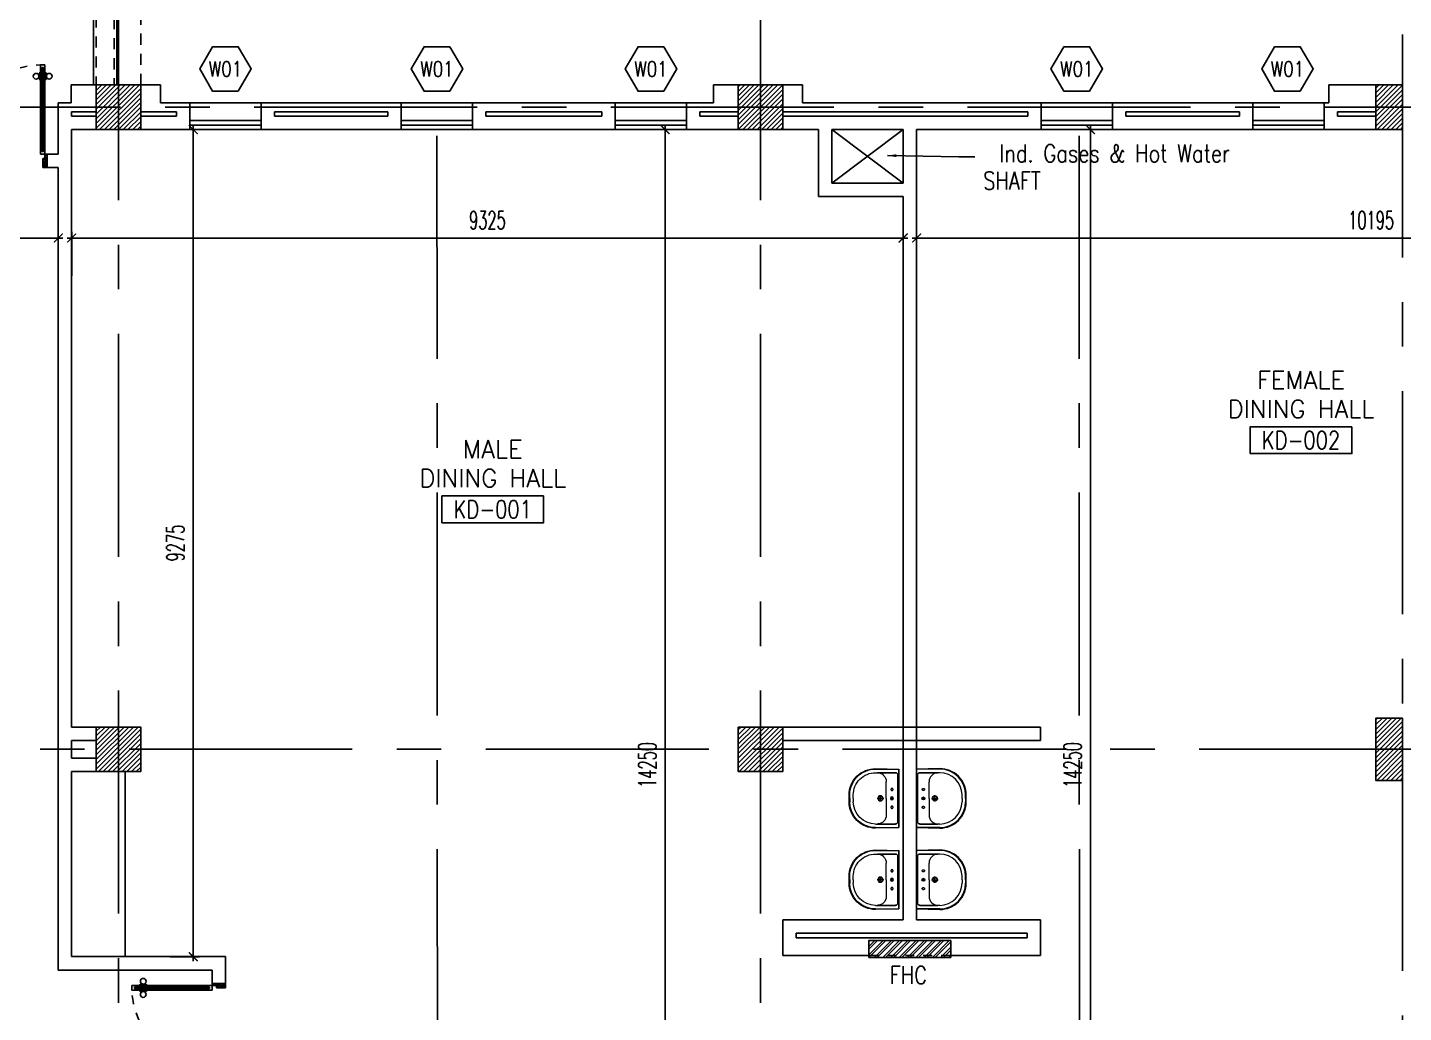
# Model space of a CAD drawing. Extents: x 417866.9 to 417960.2, y 43448 to 43538.2.
# Drawn here: x 417890.48 to 417905.91, y 43515.54 to 43526.59 of the extents above; entities that cross this region are included whole.
import ezdxf
from ezdxf.enums import TextEntityAlignment as Align

# ---------------------------------------------------------------- set-up
doc = ezdxf.new("R2010")
doc.units = 0
doc.header["$MEASUREMENT"] = 0
doc.header["$PDMODE"] = 3
doc.header["$PDSIZE"] = 0.1
for name, pattern in [('CENTERX2', [4, 2.5, -0.5, 0.5, -0.5]), ('DASHED', [0.75, 0.5, -0.25]), ('HIDDEN', [0.375, 0.25, -0.125]), ('HIDDEN2', [0.1875, 0.125, -0.0625])]:
    doc.linetypes.add(name, pattern=pattern)
doc.layers.get('0').update_dxf_attribs({"linetype": 'CONTINUOUS'})
doc.layers.get('DEFPOINTS').update_dxf_attribs({"linetype": 'CONTINUOUS'})
for name, color, linetype in [('A-JEERI', 3, 'CONTINUOUS'), ('AXES', 11, 'CENTERX2'), ('CANOPY-LN', 3, 'CONTINUOUS'), ('COL', 2, 'CONTINUOUS'), ('DIM', 4, 'CONTINUOUS'), ('DOOR', 4, 'CONTINUOUS'), ('FHC', 2, 'CONTINUOUS'), ('FIX', 3, 'CONTINUOUS'), ('HAT', 8, 'CONTINUOUS'), ('INSUL', 7, 'CONTINUOUS'), ('RM-BOX', 2, 'CONTINUOUS'), ('RM-NAME', 2, 'CONTINUOUS'), ('RM-NO', 2, 'CONTINUOUS'), ('SHAFT', 7, 'CONTINUOUS'), ('STR', 5, 'CONTINUOUS'), ('WALL', 2, 'CONTINUOUS'), ('WIN', 5, 'CONTINUOUS'), ('WIN-BOX', 3, 'CONTINUOUS'), ('WIN-NO', 5, 'CONTINUOUS')]:
    doc.layers.add(name, color=color, linetype=linetype)
doc.styles.add('ROMANS', font='ROMANS.shx', dxfattribs={"width": 0.6})
doc.dimstyles.new('STANDARD in', dxfattribs={"dimtxt": 0.2, "dimasz": 0.1, "dimexe": 0.07, "dimexo": 0.05, "dimgap": 0.1, "dimtad": 1, "dimdec": 0, "dimlfac": 1000, "dimzin": 0, "dimdsep": 46, "dimtxsty": 'ROMANS', "dimblk": 'ARCHTICK', "dimcen": 0.05, "dimdle": 0.05, "dimclrd": 4, "dimclre": 4, "dimclrt": 2, "dimadec": 0, "dimazin": 0, "dimtfac": 1, "dimtdec": 0, "dimtmove": 2, "dimatfit": 3, "dimfxl": 0, "dimtolj": 1, "dimtzin": 0, "dimarcsym": 0})

# ---------------------------------------------------------------- blocks, each defined once
blk = doc.blocks.new('A$C272A55A0')
at = {"layer": 'DOOR', "color": 0, "linetype": 'ByBlock'}
for p, q in [((0, 900), (0, 1050)), ((50, 1050), (0, 1050)), ((25, 950), (50, 950)), ((25, 900), (25, 950)), ((50, 950), (50, 1050)), ((1750, 950), (1750, 1050)), ((1750, 1050), (1800, 1050)), ((1775, 950), (1750, 950)), ((1775, 900), (1775, 950)), ((1800, 1050), (1800, 900)), ((0, 900), (25, 900)), ((75, 900), (25, 900)), ((25, 850), (25, 900)), ((42, 850), (25, 850)), ((58, 870), (42, 870)), ((42, 870), (42, 850)), ((58, 850), (58, 870)), ((75, 850), (58, 850)), ((75, 900), (75, 850)), ((1725, 900), (1775, 900)), ((1725, 900), (1725, 850)), ((1725, 850), (1742, 850)), ((1742, 870), (1758, 870)), ((1742, 850), (1742, 870)), ((1758, 870), (1758, 850)), ((1758, 850), (1775, 850)), ((1800, 900), (1775, 900)), ((1775, 850), (1775, 900)), ((1718, 160), (1709, 160)), ((1709, 95), (1709, 160)), ((1725, 173), (1718, 173)), ((1718, 173), (1718, 83)), ((1718, 95), (1718, 160)), ((1775, 173), (1782, 173)), ((1782, 173), (1782, 83)), ((1782, 160), (1791, 160)), ((1782, 95), (1782, 160)), ((1791, 95), (1791, 160)), ((25, 50), (42, 50)), ((25, 50), (25, 0)), ((25, 0), (75, 0)), ((75, 0), (25, 0)), ((42, 50), (42, 30)), ((42, 30), (58, 30)), ((58, 50), (75, 50)), ((58, 50), (58, 30)), ((75, 50), (75, 0)), ((1718, 95), (1709, 95)), ((1725, 83), (1718, 83)), ((1742, 50), (1725, 50)), ((1725, 50), (1725, 0)), ((1775, 0), (1725, 0)), ((1725, 0), (1775, 0)), ((1742, 50), (1742, 30)), ((1758, 30), (1742, 30)), ((1775, 50), (1758, 50)), ((1758, 50), (1758, 30)), ((1775, 83), (1782, 83)), ((1775, 50), (1775, 0)), ((1782, 95), (1791, 95))]:
    blk.add_line(p, q, dxfattribs=at)
at = {"layer": 'DOOR', "color": 9, "linetype": 'ByBlock'}
for p, q in [((50, 1050), (0, 1010)), ((50, 1050), (0, 937)), ((50, 1050), (37, 950)), ((1750, 1050), (1800, 1010)), ((1750, 1050), (1800, 937)), ((1750, 1050), (1763, 950))]:
    blk.add_line(p, q, dxfattribs=at)
at = {"layer": 'DOOR', "linetype": 'ByBlock'}
for p, q in [((25, 850), (25, 50)), ((42, 850), (42, 50)), ((58, 850), (58, 50)), ((75, 50), (75, 850)), ((1725, 50), (1725, 850)), ((1742, 850), (1742, 50)), ((1758, 850), (1758, 50)), ((1775, 850), (1775, 50))]:
    blk.add_line(p, q, dxfattribs=at)
at = {"layer": 'DOOR', "color": 0, "linetype": 'ByBlock'}
for centre in [(1676, 128), (1824, 128)]:
    blk.add_circle(centre, 32.4, dxfattribs=at)
at = {"layer": 'DOOR', "color": 9, "linetype": 'ByBlock'}
for centre, radius, start, end in [((50, 1050), 54.4, 203.2074, 270), ((50, 1050), 74.4, 227.7764, 270), ((50, 1050), 94.4, 238.0182, 270), ((50, 1050), 114, 244.0838, 257.3774), ((50, 1050), 34.4, 180, 270), ((50, 1050), 14.4, 180, 270), ((1750, 1050), 14.4, 270, 0), ((1750, 1050), 34.4, 270, 0), ((1750, 1050), 54.4, 270, 336.7926), ((1750, 1050), 74.4, 270, 312.2236), ((1750, 1050), 94.4, 270, 301.9818), ((1750, 1050), 114, 282.6226, 295.9162), ((50, 1050), 134, 248.1598, 259.28), ((50, 1050), 154, 251.1053, 256.2858), ((1750, 1050), 134, 280.72, 291.8402), ((1750, 1050), 154, 283.7142, 288.8947)]:
    blk.add_arc(centre, radius, start, end, dxfattribs=at)
at = {"layer": 'DOOR', "linetype": 'HIDDEN', "ltscale": 0.5}
for centre, start, end in [((50, 851), 268.3174, 3.2965), ((1750, 851), 176.7035, 271.6826)]:
    blk.add_arc(centre, 851, start, end, dxfattribs=at)
at = {"layer": 'WALL', "linetype": 'ByBlock'}
blk.add_line((1800, 900), (1800, 1050), dxfattribs=at)
blk = doc.blocks.new('*X57')
at = {"color": 0}
for p, q in [((84179, 62330), (84651, 62801)), ((84179, 62383), (84598, 62801)), ((84179, 62436), (84545, 62801)), ((84179, 62489), (84492, 62801)), ((84179, 62542), (84438, 62801)), ((84179, 62595), (84385, 62801)), ((84179, 62648), (84332, 62801)), ((84179, 62701), (84279, 62801)), ((84179, 62754), (84226, 62801)), ((84204, 62301), (84679, 62777)), ((84257, 62301), (84679, 62724)), ((84310, 62301), (84679, 62671)), ((84363, 62301), (84679, 62617)), ((84416, 62301), (84679, 62564)), ((84469, 62301), (84679, 62511)), ((84522, 62301), (84679, 62458)), ((84575, 62301), (84679, 62405)), ((84628, 62301), (84679, 62352))]:
    blk.add_line(p, q, dxfattribs=at)
blk = doc.blocks.new('RM1')
at = {"layer": 'RM-BOX'}
blk.add_lwpolyline([(570, -200), (-570, -200), (-570, -500), (570, -500)], close=True, dxfattribs=at)
at = {"layer": 'RM-NAME', "style": 'ROMANS'}
for tag, p in [('ROOMNAME1', (0, 324)), ('ROOMNAME2', (0, 0))]:
    blk.add_attdef(tag, text='', height=200, dxfattribs=at).set_placement(p, align=Align.MIDDLE)
at = {"layer": 'RM-NO', "style": 'ROMANS', "width": 0.8}
blk.add_attdef('ROOMNO', text='', height=200, dxfattribs=at).set_placement((0, -350), align=Align.MIDDLE)
blk = doc.blocks.new('*X106')
at = {"color": 0}
for p, q in [((203889, 62343), (204346, 62801)), ((203889, 62396), (204293, 62801)), ((203889, 62450), (204240, 62801)), ((203889, 62503), (204187, 62801)), ((203889, 62556), (204134, 62801)), ((203889, 62609), (204081, 62801)), ((203889, 62662), (204028, 62801)), ((203889, 62715), (203975, 62801)), ((203889, 62768), (203922, 62801)), ((203899, 62301), (204389, 62790)), ((203952, 62301), (204389, 62737)), ((204005, 62301), (204389, 62684)), ((204058, 62301), (204389, 62631)), ((204111, 62301), (204389, 62578)), ((204164, 62301), (204389, 62525)), ((204217, 62301), (204389, 62472)), ((204270, 62301), (204389, 62419)), ((204323, 62301), (204389, 62366)), ((204376, 62301), (204389, 62313))]:
    blk.add_line(p, q, dxfattribs=at)
blk = doc.blocks.new('A$C010A25D0')
at = {"layer": 'DOOR', "color": 0, "linetype": 'ByBlock'}
for p, q in [((0, 2031), (0, 1981)), ((0, 1981), (0, 2031)), ((50, 2031), (0, 2031)), ((30, 2014), (30, 1998)), ((50, 2014), (30, 2014)), ((50, 2031), (50, 2014)), ((83, 2031), (83, 2038)), ((173, 2038), (83, 2038)), ((95, 2038), (95, 2047)), ((95, 2047), (160, 2047)), ((95, 2038), (160, 2038)), ((160, 2038), (160, 2047)), ((173, 2031), (173, 2038)), ((950, 2014), (950, 2031)), ((950, 2031), (1000, 2031)), ((970, 2014), (950, 2014)), ((970, 1998), (970, 2014)), ((1000, 2056), (1000, 2031)), ((1000, 2056), (1150, 2056)), ((1000, 1981), (1000, 2031)), ((1000, 2031), (1050, 2031)), ((1050, 2031), (1050, 2006)), ((1050, 2006), (1150, 2006)), ((1150, 2006), (1150, 2056)), ((50, 1981), (0, 1981)), ((50, 1998), (30, 1998)), ((50, 1998), (50, 1981)), ((83, 1981), (83, 1974)), ((173, 1974), (83, 1974)), ((95, 1974), (95, 1965)), ((95, 1974), (160, 1974)), ((95, 1965), (160, 1965)), ((160, 1974), (160, 1965)), ((173, 1981), (173, 1974)), ((950, 1981), (950, 1998)), ((950, 1998), (970, 1998)), ((1000, 1981), (950, 1981)), ((50, 131), (0, 131)), ((0, 131), (0, 81)), ((0, 81), (0, 131)), ((50, 81), (0, 81)), ((50, 114), (30, 114)), ((30, 98), (30, 114)), ((50, 98), (30, 98)), ((50, 114), (50, 131)), ((50, 81), (50, 98)), ((173, 138), (83, 138)), ((83, 131), (83, 138)), ((83, 81), (83, 74)), ((173, 74), (83, 74)), ((95, 147), (160, 147)), ((95, 138), (95, 147)), ((95, 138), (160, 138)), ((95, 74), (160, 74)), ((95, 74), (95, 65)), ((95, 65), (160, 65)), ((160, 138), (160, 147)), ((160, 74), (160, 65)), ((173, 131), (173, 138)), ((173, 81), (173, 74)), ((1000, 131), (950, 131)), ((950, 131), (950, 114)), ((950, 114), (970, 114)), ((970, 98), (950, 98)), ((950, 98), (950, 81)), ((950, 81), (1000, 81)), ((970, 114), (970, 98)), ((1000, 131), (1000, 81)), ((1000, 56), (1000, 81)), ((1000, 81), (1050, 81)), ((1000, 56), (1150, 56)), ((1050, 81), (1050, 106)), ((1050, 106), (1150, 106)), ((1150, 106), (1150, 56))]:
    blk.add_line(p, q, dxfattribs=at)
at = {"layer": 'DOOR', "linetype": 'ByBlock'}
for p, q in [((950, 2031), (50, 2031)), ((950, 2014), (50, 2014)), ((950, 1998), (50, 1998)), ((50, 1981), (950, 1981)), ((50, 131), (950, 131)), ((950, 114), (50, 114)), ((950, 98), (50, 98)), ((950, 81), (50, 81)), ((1150, 56), (1000, 56))]:
    blk.add_line(p, q, dxfattribs=at)
at = {"layer": 'DOOR', "color": 9, "linetype": 'ByBlock'}
for p, q in [((1150, 2006), (1037, 2056)), ((1150, 2006), (1050, 2019)), ((1150, 2006), (1110, 2056)), ((1150, 106), (1037, 56)), ((1150, 106), (1050, 93)), ((1150, 106), (1110, 56))]:
    blk.add_line(p, q, dxfattribs=at)
at = {"layer": 'DOOR', "color": 0, "linetype": 'ByBlock'}
for centre in [(128, 2079), (128, 1932), (128, 179), (128, 32)]:
    blk.add_circle(centre, 32.4, dxfattribs=at)
at = {"layer": 'DOOR', "linetype": 'HIDDEN', "ltscale": 0.5}
for centre, start, end in [((951, 2006), 178.494, 272.9568), ((951, 106), 87.0432, 181.506)]:
    blk.add_arc(centre, 951, start, end, dxfattribs=at)
at = {"layer": 'DOOR', "color": 9, "linetype": 'ByBlock'}
for centre, radius, start, end in [((1150, 2006), 154, 161.1053, 166.2858), ((1150, 2006), 134, 158.1598, 169.28), ((1150, 2006), 114, 154.0838, 167.3774), ((1150, 2006), 94.4, 148.0182, 180), ((1150, 2006), 74.4, 137.7764, 180), ((1150, 2006), 54.4, 113.2074, 180), ((1150, 2006), 34.4, 90, 180), ((1150, 2006), 14.4, 90, 180), ((1150, 106), 154, 193.7142, 198.8947), ((1150, 106), 134, 190.72, 201.8402), ((1150, 106), 114, 192.6226, 205.9162), ((1150, 106), 94.4, 180, 211.9818), ((1150, 106), 74.4, 180, 222.2236), ((1150, 106), 54.4, 180, 246.7926), ((1150, 106), 34.4, 180, 270), ((1150, 106), 14.4, 180, 270)]:
    blk.add_arc(centre, radius, start, end, dxfattribs=at)
at = {"layer": 'WALL'}
blk.add_line((1000, 56), (1150, 56), dxfattribs=at)
blk = doc.blocks.new('WW1')
at = {"layer": 'WIN-BOX'}
blk.add_lwpolyline([(144, -250), (289, 0), (144, 250), (-144, 250), (-289, 0), (-144, -250)], close=True, dxfattribs=at)
at = {"layer": 'WIN-NO', "style": 'ROMANS', "width": 0.8}
blk.add_attdef('W00', text='', height=170, dxfattribs=at).set_placement((0, 0), align=Align.MIDDLE)
blk = doc.blocks.new('*X125')
at = {"color": 0}
for p, q in [((196689, 69515), (197174, 70001)), ((196689, 69568), (197121, 70001)), ((196689, 69621), (197068, 70001)), ((196689, 69675), (197015, 70001)), ((196689, 69728), (196962, 70001)), ((196689, 69781), (196909, 70001)), ((196689, 69834), (196856, 70001)), ((196689, 69887), (196803, 70001)), ((196689, 69940), (196750, 70001)), ((196689, 69993), (196697, 70001)), ((196727, 69501), (197189, 69962)), ((196780, 69501), (197189, 69909)), ((196833, 69501), (197189, 69856)), ((196886, 69501), (197189, 69803)), ((196939, 69501), (197189, 69750)), ((196992, 69501), (197189, 69697)), ((197045, 69501), (197189, 69644)), ((197098, 69501), (197189, 69591)), ((197151, 69501), (197189, 69538))]:
    blk.add_line(p, q, dxfattribs=at)
blk = doc.blocks.new('*X123')
at = {"color": 0}
for p, q in [((203887, 69501), (204387, 70001)), ((203889, 69556), (204334, 70001)), ((203889, 69609), (204281, 70001)), ((203889, 69662), (204228, 70001)), ((203889, 69715), (204175, 70001)), ((203889, 69768), (204121, 70001)), ((203889, 69821), (204068, 70001)), ((203889, 69874), (204015, 70001)), ((203889, 69927), (203962, 70001)), ((203889, 69980), (203909, 70001)), ((203940, 69501), (204389, 69950)), ((203993, 69501), (204389, 69897)), ((204046, 69501), (204389, 69844)), ((204099, 69501), (204389, 69791)), ((204152, 69501), (204389, 69738)), ((204205, 69501), (204389, 69685)), ((204258, 69501), (204389, 69632)), ((204311, 69501), (204389, 69579)), ((204364, 69501), (204389, 69526))]:
    blk.add_line(p, q, dxfattribs=at)
blk = doc.blocks.new('C-300')
at = {"layer": 'HAT', "linetype": 'ByBlock', "ltscale": 0.3}
h = blk.add_hatch(dxfattribs=at)
h.set_pattern_fill('ANSI31', color=8, scale=300, style=0)
h.set_pattern_definition([(45, (-258496.182, -82361.005), (-26.5165043, 26.5165043), [])])
h.paths.add_polyline_path([(300, 500), (0, 500), (0, 250), (300, 250)])
h.paths.add_polyline_path([(300, 250), (0, 250), (0, 0), (300, 0)])
at = {"layer": 'COL'}
blk.add_lwpolyline([(0, 500), (300, 500), (300, 0), (0, 0)], close=True, dxfattribs=at)
blk = doc.blocks.new('_ARCHTICK')
at = {"color": 0, "linetype": 'ByBlock', "const_width": 0.15}
blk.add_lwpolyline([(-0.5, -0.5), (0.5, 0.5)], dxfattribs=at)
blk = doc.blocks.new('LAV-003')
at = {"layer": 'FIX', "linetype": 'ByBlock'}
blk.add_line((-328, -25), (328, -25), dxfattribs=at)
at = {"layer": 'FIX', "linetype": 'Continuous', "lineweight": 20}
for p, q in [((-328, -285), (-328, -25)), ((328, -285), (328, -25)), ((-288, -285), (-288, -265)), ((0, -165), (-187, -165)), ((0, -165), (187, -165)), ((287, -285), (287, -265)), ((0, -535), (-38, -535)), ((0, -575), (-38, -575)), ((0, -535), (38, -535)), ((0, -575), (38, -575))]:
    blk.add_line(p, q, dxfattribs=at)
at = {"layer": 'FIX', "linetype": 'ByBlock', "ltscale": 0.3}
for p, q in [((-288, -265), (-288, -60)), ((0, -35), (-262, -35)), ((0, -35), (262, -35)), ((287, -265), (287, -60))]:
    blk.add_line(p, q, dxfattribs=at)
at = {"layer": 'FIX', "lineweight": 20}
for p, q in [((-16, -101), (15, -101)), ((0, -85), (0, -116))]:
    blk.add_line(p, q, dxfattribs=at)
at = {"layer": 'FIX', "linetype": 'DASHED', "lineweight": 20, "ltscale": 0.04}
for p, q in [((-36, -230), (37, -230)), ((0, -194), (0, -266))]:
    blk.add_line(p, q, dxfattribs=at)
at = {"layer": 'FIX', "linetype": 'Continuous', "lineweight": 20}
blk.add_lwpolyline([(295, -25), (0, -25), (-328, -25), (-334, -285, 0.414214), (-38, -582), (0, -582), (38, -582, 0.414214), (334, -285), (328, -25), (0, -25)], format="xyb", dxfattribs=at)
at = {"layer": 'FIX', "linetype": 'HIDDEN', "lineweight": 20, "ltscale": 0.05}
for centre in [(-100, -101), (100, -101)]:
    blk.add_circle(centre, 12.4, dxfattribs=at)
at = {"layer": 'FIX', "lineweight": 20}
for centre, radius in [((0, -101), 15.5), ((0, -230), 29.5), ((0, -230), 22.5)]:
    blk.add_circle(centre, radius, dxfattribs=at)
at = {"layer": 'FIX', "linetype": 'ByBlock', "ltscale": 0.3}
for centre, start, end in [((-262, -60), 90, 180), ((262, -60), 0, 90)]:
    blk.add_arc(centre, 25, start, end, dxfattribs=at)
at = {"layer": 'FIX', "linetype": 'Continuous', "lineweight": 20}
for centre, radius, start, end in [((-38, -285), 290, 180, 270), ((-38, -285), 250, 180, 270), ((-187, -265), 100, 90, 180), ((38, -285), 290, 270, 0), ((38, -285), 250, 270, 0), ((187, -265), 100, 0, 90)]:
    blk.add_arc(centre, radius, start, end, dxfattribs=at)
blk = doc.blocks.new('*D178')
at = {"layer": 'DEFPOINTS', "color": 0}
for p in [(417888.572, 43524.663), (417890.822, 43524.663), (417890.822, 43524.228)]:
    blk.add_point(p, dxfattribs=at)
at = {"layer": 'DIM', "color": 4, "lineweight": -2}
for p, q in [((417888.572, 43524.613), (417888.572, 43524.158)), ((417890.822, 43524.613), (417890.822, 43524.158)), ((417888.522, 43524.228), (417890.872, 43524.228))]:
    blk.add_line(p, q, dxfattribs=at)
at = {"layer": 'DIM', "color": 4, "lineweight": -2, "xscale": 0.1, "yscale": 0.1, "zscale": 0.1, "rotation": 180}
blk.add_blockref('_ARCHTICK', (417888.572, 43524.228), dxfattribs=at)
at = {"layer": 'DIM', "color": 4, "lineweight": -2, "xscale": 0.1, "yscale": 0.1, "zscale": 0.1}
blk.add_blockref('_ARCHTICK', (417890.822, 43524.228), dxfattribs=at)
at = {"layer": 'DIM', "color": 2, "insert": (417889.697, 43524.428), "char_height": 0.2, "attachment_point": 5, "style": 'ROMANS'}
blk.add_mtext('\\A1;2250', dxfattribs=at)
blk = doc.blocks.new('*D179')
at = {"layer": 'DEFPOINTS', "color": 0}
for p in [(417900.297, 43524.228), (417890.972, 43523.755), (417900.297, 43523.755)]:
    blk.add_point(p, dxfattribs=at)
at = {"layer": 'DIM', "color": 4, "lineweight": -2}
for p, q in [((417890.922, 43524.228), (417900.347, 43524.228)), ((417890.972, 43523.805), (417890.972, 43524.298)), ((417900.297, 43523.805), (417900.297, 43524.298))]:
    blk.add_line(p, q, dxfattribs=at)
at = {"layer": 'DIM', "color": 4, "lineweight": -2, "xscale": 0.1, "yscale": 0.1, "zscale": 0.1, "rotation": 180}
blk.add_blockref('_ARCHTICK', (417890.972, 43524.228), dxfattribs=at)
at = {"layer": 'DIM', "color": 4, "lineweight": -2, "xscale": 0.1, "yscale": 0.1, "zscale": 0.1}
blk.add_blockref('_ARCHTICK', (417900.297, 43524.228), dxfattribs=at)
at = {"layer": 'DIM', "color": 2, "insert": (417895.634, 43524.428), "char_height": 0.2, "attachment_point": 5, "style": 'ROMANS'}
blk.add_mtext('\\A1;9325', dxfattribs=at)
blk = doc.blocks.new('*D180')
at = {"layer": 'DEFPOINTS', "color": 0}
for p in [(417892.022, 43525.444), (417892.022, 43516.169), (417892.335, 43516.169)]:
    blk.add_point(p, dxfattribs=at)
at = {"layer": 'DIM', "color": 4, "lineweight": -2}
for p, q in [((417892.072, 43525.444), (417892.405, 43525.444)), ((417892.335, 43525.494), (417892.335, 43516.119)), ((417892.072, 43516.169), (417892.405, 43516.169))]:
    blk.add_line(p, q, dxfattribs=at)
at = {"layer": 'DIM', "color": 4, "lineweight": -2, "xscale": 0.1, "yscale": 0.1, "zscale": 0.1}
for p, rotation in [((417892.335, 43525.444), 90), ((417892.335, 43516.169), 270)]:
    blk.add_blockref('_ARCHTICK', p, dxfattribs=dict(at, rotation=rotation))
at = {"layer": 'DIM', "color": 2, "insert": (417892.135, 43520.807), "char_height": 0.2, "attachment_point": 5, "rotation": 90, "style": 'ROMANS'}
blk.add_mtext('\\A1;9275', dxfattribs=at)
blk = doc.blocks.new('*D181')
at = {"layer": 'DEFPOINTS', "color": 0}
for p in [(417900.447, 43524.805), (417910.642, 43524.805), (417910.642, 43524.228)]:
    blk.add_point(p, dxfattribs=at)
at = {"layer": 'DIM', "color": 4, "lineweight": -2}
for p, q in [((417900.447, 43524.755), (417900.447, 43524.158)), ((417910.642, 43524.755), (417910.642, 43524.158)), ((417900.397, 43524.228), (417910.692, 43524.228))]:
    blk.add_line(p, q, dxfattribs=at)
at = {"layer": 'DIM', "color": 4, "lineweight": -2, "xscale": 0.1, "yscale": 0.1, "zscale": 0.1, "rotation": 180}
blk.add_blockref('_ARCHTICK', (417900.447, 43524.228), dxfattribs=at)
at = {"layer": 'DIM', "color": 4, "lineweight": -2, "xscale": 0.1, "yscale": 0.1, "zscale": 0.1}
blk.add_blockref('_ARCHTICK', (417910.642, 43524.228), dxfattribs=at)
at = {"layer": 'DIM', "color": 2, "insert": (417905.544, 43524.428), "char_height": 0.2, "attachment_point": 5, "style": 'ROMANS'}
blk.add_mtext('\\A1;10195', dxfattribs=at)
blk = doc.blocks.new('*D559')
at = {"layer": 'DEFPOINTS', "color": 0}
for p in [(417897.245, 43525.444), (417897.627, 43525.444), (417896.086, 43511.194)]:
    blk.add_point(p, dxfattribs=at)
at = {"layer": 'DIM', "color": 4, "lineweight": -2}
for p, q in [((417897.295, 43525.444), (417897.697, 43525.444)), ((417897.627, 43511.144), (417897.627, 43525.494)), ((417896.136, 43511.194), (417897.697, 43511.194))]:
    blk.add_line(p, q, dxfattribs=at)
at = {"layer": 'DIM', "color": 4, "lineweight": -2, "xscale": 0.1, "yscale": 0.1, "zscale": 0.1}
for p, rotation in [((417897.627, 43525.444), 90), ((417897.627, 43511.194), 270)]:
    blk.add_blockref('_ARCHTICK', p, dxfattribs=dict(at, rotation=rotation))
at = {"layer": 'DIM', "color": 2, "insert": (417897.427, 43518.319), "char_height": 0.2, "attachment_point": 5, "rotation": 90, "style": 'ROMANS'}
blk.add_mtext('\\A1;14250', dxfattribs=at)
blk = doc.blocks.new('*D560')
at = {"layer": 'DEFPOINTS', "color": 0}
for p in [(417901.159, 43525.444), (417901.159, 43511.194), (417902.396, 43511.194)]:
    blk.add_point(p, dxfattribs=at)
at = {"layer": 'DIM', "color": 4, "lineweight": -2}
for p, q in [((417901.209, 43525.444), (417902.466, 43525.444)), ((417902.396, 43525.494), (417902.396, 43511.144)), ((417901.209, 43511.194), (417902.466, 43511.194))]:
    blk.add_line(p, q, dxfattribs=at)
at = {"layer": 'DIM', "color": 4, "lineweight": -2, "xscale": 0.1, "yscale": 0.1, "zscale": 0.1}
for p, rotation in [((417902.396, 43525.444), 90), ((417902.396, 43511.194), 270)]:
    blk.add_blockref('_ARCHTICK', p, dxfattribs=dict(at, rotation=rotation))
at = {"layer": 'DIM', "color": 2, "insert": (417902.196, 43518.319), "char_height": 0.2, "attachment_point": 5, "rotation": 90, "style": 'ROMANS'}
blk.add_mtext('\\A1;14250', dxfattribs=at)

msp = doc.modelspace()

# ---------------------------------------------------------------- hatches: boundary and pattern name
at = {"layer": 'FHC', "linetype": 'ByBlock', "ltscale": 0.3}
h = msp.add_hatch(dxfattribs=at)
h.set_pattern_fill('ANSI32', color=11, scale=175, style=0)
h.set_pattern_definition([(44.999998, (417667.715424, 43485.108035), (-0.046403885, 0.046403882), []), (44.999998, (417667.74636, 43485.108035), (-0.046403885, 0.046403882), [])])
h.paths.add_polyline_path([(417900.8316, 43516.159), (417900.8316, 43516.349), (417899.9116, 43516.349), (417899.9116, 43516.159)])
h.paths.add_polyline_path([(417899.699, 43515.7379), (417899.699, 43516.1587), (417899.9615, 43516.1587), (417899.9615, 43515.7379)], flags=9)
at = {"layer": 'HAT'}
h = msp.add_hatch(dxfattribs=at)
h.set_pattern_fill('ANSI31', color=256, scale=0.3, style=0)
h.set_pattern_definition([(45, (417522.151385, 43455.963322), (-0.0265165043, 0.0265165043), [])])
h.paths.add_polyline_path([(417905.8966, 43518.4943), (417905.8966, 43518.8443), (417905.5966, 43518.8443), (417905.5966, 43518.4943)])
h.paths.add_polyline_path([(417905.5966, 43518.1443), (417905.8966, 43518.1443), (417905.8966, 43518.4943), (417905.5966, 43518.4943)])

# ---------------------------------------------------------------- linework, layer by layer
at = {"layer": 'A-JEERI', "linetype": 'ByBlock'}
msp.add_line((417891.5716, 43518.2443), (417891.5716, 43516.1693), dxfattribs=at)
at = {"layer": 'AXES'}
for p, q in [((417891.4966, 43448.6529), (417891.4966, 43537.5491)), ((417898.6966, 43448.6529), (417898.6966, 43537.5491)), ((417905.8966, 43460.01), (417905.8966, 43537.1991)), ((417959.5194, 43525.6943), (417889.6966, 43525.6943)), ((417895.0966, 43466.8743), (417895.0678, 43525.6943)), ((417902.2966, 43466.8743), (417902.2678, 43525.6943)), ((417867.6171, 43518.4943), (417959.5152, 43518.4943))]:
    msp.add_line(p, q, dxfattribs=at)
at = {"layer": 'CANOPY-LN', "linetype": 'HIDDEN2'}
msp.add_line((417891.7466, 43528.0943), (417891.7466, 43525.9443), dxfattribs=at)
at = {"layer": 'COL'}
for points in [[(417891.2466, 43525.4443), (417891.2466, 43525.9443), (417891.7466, 43525.9443), (417891.7466, 43525.4443)], [(417898.4466, 43525.4443), (417898.4466, 43525.9443), (417898.9466, 43525.9443), (417898.9466, 43525.4443)], [(417905.8966, 43518.8443), (417905.8966, 43518.1443), (417905.5966, 43518.1443), (417905.5966, 43518.8443)], [(417891.2466, 43518.7443), (417891.2466, 43518.2443), (417891.7466, 43518.2443), (417891.7466, 43518.7443)], [(417898.4466, 43518.7443), (417898.4466, 43518.2443), (417898.9466, 43518.2443), (417898.9466, 43518.7443)]]:
    msp.add_lwpolyline(points, close=True, dxfattribs=at)
at = {"layer": 'FHC', "linetype": 'ByBlock', "ltscale": 0.3}
for p, q in [((417899.9116, 43516.349), (417900.8316, 43516.349)), ((417899.9116, 43516.159), (417899.9116, 43516.349)), ((417900.8316, 43516.349), (417900.8316, 43516.159)), ((417900.8316, 43516.159), (417899.9116, 43516.159))]:
    msp.add_line(p, q, dxfattribs=at)
at = {"layer": 'FHC', "color": 250, "linetype": 'HIDDEN', "ltscale": 0.25}
msp.add_line((417899.9213, 43516.182), (417900.8308, 43516.182), dxfattribs=at)
at = {"layer": 'INSUL'}
for p, q in [((417890.9716, 43525.5943), (417890.9716, 43525.6443)), ((417890.9716, 43525.6443), (417891.2466, 43525.6443)), ((417890.9716, 43525.6443), (417891.2466, 43525.6443)), ((417890.9716, 43525.5943), (417890.9716, 43525.6443)), ((417890.9716, 43525.5943), (417890.9716, 43525.6443)), ((417890.9716, 43525.5943), (417891.2466, 43525.5943)), ((417890.9716, 43525.5943), (417891.2466, 43525.5943)), ((417891.7466, 43525.6443), (417892.1466, 43525.6443)), ((417892.0966, 43525.6443), (417891.7466, 43525.6443)), ((417891.7466, 43525.5943), (417892.1466, 43525.5943)), ((417892.0966, 43525.5943), (417891.7466, 43525.5943)), ((417892.1466, 43525.6443), (417892.1466, 43525.5943)), ((417893.2466, 43525.6443), (417894.5178, 43525.6443)), ((417893.2466, 43525.6443), (417893.2466, 43525.5943)), ((417893.2466, 43525.5943), (417894.5178, 43525.5943)), ((417894.5178, 43525.6443), (417894.5178, 43525.5943)), ((417896.9178, 43525.6443), (417895.6178, 43525.6443)), ((417895.6178, 43525.6443), (417895.6178, 43525.5943)), ((417896.9178, 43525.5943), (417895.6178, 43525.5943)), ((417896.9178, 43525.6443), (417896.9178, 43525.5943)), ((417898.0178, 43525.6443), (417898.4466, 43525.6443)), ((417898.0178, 43525.6443), (417898.0178, 43525.5943)), ((417898.0178, 43525.5943), (417898.4466, 43525.5943)), ((417898.9466, 43525.6443), (417901.6928, 43525.6443)), ((417898.9466, 43525.5943), (417901.6928, 43525.5943)), ((417901.6928, 43525.6443), (417901.6928, 43525.5943)), ((417904.0678, 43525.6443), (417902.7928, 43525.6443)), ((417902.7928, 43525.6443), (417902.7928, 43525.5943)), ((417904.0678, 43525.5943), (417902.7928, 43525.5943)), ((417904.0678, 43525.6443), (417904.0678, 43525.5943)), ((417905.1678, 43525.6443), (417905.5966, 43525.6443)), ((417905.1678, 43525.6443), (417905.1678, 43525.5943)), ((417905.1678, 43525.5943), (417905.5966, 43525.5943))]:
    msp.add_line(p, q, dxfattribs=at)
at = {"layer": 'SHAFT', "color": 3, "linetype": 'ByBlock'}
for p, q in [((417899.4966, 43525.4443), (417900.2966, 43524.8443)), ((417899.4966, 43524.8443), (417900.2966, 43525.4443))]:
    msp.add_line(p, q, dxfattribs=at)
at = {"layer": 'STR'}
for p, q in [((417891.2166, 43528.9643), (417891.2166, 43525.9443)), ((417891.4766, 43528.9643), (417891.4766, 43525.9443))]:
    msp.add_line(p, q, dxfattribs=at)
at = {"layer": 'STR', "linetype": 'HIDDEN2'}
for p, q in [((417891.2466, 43528.9643), (417891.2466, 43525.9443)), ((417891.4466, 43528.9443), (417891.4466, 43525.9443))]:
    msp.add_line(p, q, dxfattribs=at)
at = {"layer": 'STR', "color": 2, "linetype": 'HIDDEN2'}
msp.add_line((417891.7466, 43528.0943), (417891.7466, 43525.9443), dxfattribs=at)
at = {"layer": 'WALL'}
for p, q in [((417890.9678, 43525.9443), (417890.9678, 43525.7443)), ((417890.9678, 43525.9443), (417891.9678, 43525.9443)), ((417891.9678, 43525.9443), (417891.9678, 43525.7443)), ((417898.1678, 43525.9443), (417898.1678, 43525.7443)), ((417899.1678, 43525.9443), (417898.1678, 43525.9443)), ((417899.1678, 43525.9443), (417899.1678, 43525.7443)), ((417905.0678, 43525.9443), (417905.0678, 43525.7443)), ((417905.5966, 43525.9443), (417905.0678, 43525.9443)), ((417890.8216, 43525.7443), (417890.8216, 43525.1693)), ((417890.8216, 43525.7443), (417890.8216, 43525.1693)), ((417890.8216, 43525.7443), (417890.9678, 43525.7443)), ((417890.8216, 43525.7443), (417890.8216, 43525.1693)), ((417891.9678, 43525.7443), (417892.2966, 43525.7443)), ((417892.2966, 43525.7443), (417892.2966, 43525.4443)), ((417893.0966, 43525.7443), (417894.6678, 43525.7443)), ((417893.0966, 43525.7443), (417893.0966, 43525.4443)), ((417894.6678, 43525.7443), (417894.6678, 43525.4443)), ((417897.0678, 43525.7443), (417895.4678, 43525.7443)), ((417895.4678, 43525.7443), (417895.4678, 43525.4443)), ((417897.0678, 43525.7443), (417897.0678, 43525.4443)), ((417897.8678, 43525.7443), (417897.8678, 43525.4443)), ((417898.1678, 43525.7443), (417897.8678, 43525.7443)), ((417899.1678, 43525.7443), (417901.8428, 43525.7443)), ((417901.8428, 43525.7443), (417901.8428, 43525.4443)), ((417904.2178, 43525.7443), (417902.6428, 43525.7443)), ((417902.6428, 43525.7443), (417902.6428, 43525.4443)), ((417904.2178, 43525.7443), (417904.2178, 43525.4443)), ((417905.0178, 43525.7443), (417905.0178, 43525.4443)), ((417905.0678, 43525.7443), (417905.0178, 43525.7443)), ((417890.9716, 43525.4443), (417890.9716, 43518.7443)), ((417890.9716, 43525.4443), (417891.2466, 43525.4443)), ((417890.9716, 43525.4443), (417891.2466, 43525.4443)), ((417891.7466, 43525.4443), (417892.2966, 43525.4443)), ((417893.0966, 43525.4443), (417894.6678, 43525.4443)), ((417897.0678, 43525.4443), (417895.4678, 43525.4443)), ((417898.4466, 43525.4443), (417897.8678, 43525.4443)), ((417898.9466, 43525.4443), (417899.3466, 43525.4443)), ((417899.3466, 43525.4443), (417899.3466, 43524.6943)), ((417899.4966, 43525.4443), (417900.2966, 43525.4443)), ((417899.4966, 43525.4443), (417899.4966, 43524.8443)), ((417900.2966, 43525.4443), (417900.2966, 43524.8443)), ((417900.2966, 43525.4443), (417900.2966, 43524.8443)), ((417900.4466, 43525.4443), (417900.4466, 43516.582)), ((417900.4466, 43525.4443), (417901.8428, 43525.4443)), ((417904.2178, 43525.4443), (417902.6428, 43525.4443)), ((417905.5966, 43525.4443), (417905.0178, 43525.4443)), ((417890.6966, 43525.1693), (417890.6966, 43525.0193)), ((417890.6966, 43525.1693), (417890.8216, 43525.1693)), ((417890.6966, 43525.1693), (417890.8216, 43525.1693)), ((417890.6966, 43525.1693), (417890.6966, 43525.0193)), ((417890.6966, 43525.1693), (417890.6966, 43525.0193)), ((417890.6966, 43525.1693), (417890.6966, 43525.0193)), ((417890.6966, 43525.0193), (417890.8216, 43525.0193)), ((417890.6966, 43525.0193), (417890.8216, 43525.0193)), ((417890.8216, 43525.0193), (417890.8216, 43516.0193)), ((417890.8216, 43525.0193), (417890.8216, 43516.0193)), ((417899.4966, 43524.8443), (417900.2966, 43524.8443)), ((417900.2966, 43524.6943), (417899.3466, 43524.6943)), ((417900.2966, 43524.6943), (417900.2966, 43516.582)), ((417891.2466, 43518.7443), (417890.9716, 43518.7443)), ((417891.2466, 43518.7443), (417890.9716, 43518.7443)), ((417901.8348, 43518.7443), (417898.9466, 43518.7443)), ((417898.9466, 43518.6443), (417898.9466, 43518.2443)), ((417901.8348, 43518.7443), (417901.8348, 43518.5943)), ((417891.2466, 43518.5943), (417890.9716, 43518.5943)), ((417890.9716, 43518.3943), (417890.9716, 43518.5943)), ((417901.8348, 43518.5943), (417898.9466, 43518.5943)), ((417891.2466, 43518.3943), (417890.9716, 43518.3943)), ((417890.9716, 43518.2443), (417890.9716, 43516.1693)), ((417891.2466, 43518.2443), (417890.9716, 43518.2443)), ((417891.2466, 43518.2443), (417890.9716, 43518.2443)), ((417898.9466, 43516.582), (417900.2966, 43516.582)), ((417898.9466, 43516.182), (417898.9466, 43516.582)), ((417901.8348, 43516.582), (417900.4466, 43516.582)), ((417901.8348, 43516.582), (417901.8348, 43516.182)), ((417899.0966, 43516.432), (417901.6848, 43516.432)), ((417899.0966, 43516.432), (417899.0966, 43516.382)), ((417899.0966, 43516.382), (417901.6848, 43516.382)), ((417899.9116, 43516.182), (417899.9116, 43516.349)), ((417899.9116, 43516.349), (417900.8316, 43516.349)), ((417900.8316, 43516.349), (417900.8316, 43516.1817)), ((417901.6848, 43516.432), (417901.6848, 43516.382)), ((417890.9716, 43516.1693), (417892.6966, 43516.1693)), ((417892.6966, 43516.1693), (417892.6966, 43515.8693)), ((417898.9466, 43516.182), (417899.9116, 43516.182)), ((417900.8316, 43516.182), (417901.8348, 43516.182)), ((417890.8216, 43516.0193), (417892.5466, 43516.0193)), ((417890.8216, 43516.0193), (417892.0966, 43516.0193)), ((417892.5466, 43516.0193), (417892.5466, 43515.8693)), ((417892.5466, 43515.8693), (417892.6966, 43515.8693))]:
    msp.add_line(p, q, dxfattribs=at)
at = {"layer": 'WIN'}
for p, q in [((417892.2966, 43525.7443), (417893.0966, 43525.7443)), ((417894.6678, 43525.7443), (417895.4678, 43525.7443)), ((417897.0678, 43525.7443), (417897.8678, 43525.7443)), ((417901.8428, 43525.7443), (417902.6428, 43525.7443)), ((417904.2178, 43525.7443), (417905.0178, 43525.7443)), ((417892.2966, 43525.5443), (417893.0966, 43525.5443)), ((417892.2966, 43525.4943), (417893.0966, 43525.4943)), ((417892.2966, 43525.4443), (417893.0966, 43525.4443)), ((417894.6678, 43525.5443), (417895.4678, 43525.5443)), ((417894.6678, 43525.4943), (417895.4678, 43525.4943)), ((417894.6678, 43525.4443), (417895.4678, 43525.4443)), ((417897.0678, 43525.5443), (417897.8678, 43525.5443)), ((417897.0678, 43525.4943), (417897.8678, 43525.4943)), ((417897.0678, 43525.4443), (417897.8678, 43525.4443)), ((417901.8428, 43525.5443), (417902.6428, 43525.5443)), ((417901.8428, 43525.4943), (417902.6428, 43525.4943)), ((417901.8428, 43525.4443), (417902.6428, 43525.4443)), ((417904.2178, 43525.5443), (417905.0178, 43525.5443)), ((417904.2178, 43525.4943), (417905.0178, 43525.4943)), ((417904.2178, 43525.4443), (417905.0178, 43525.4443))]:
    msp.add_line(p, q, dxfattribs=at)

# ---------------------------------------------------------------- block references
at = {"layer": 'A-JEERI', "linetype": 'ByBlock', "yscale": 0.0009999999892897904, "zscale": 0.001}
for p, xscale, rotation in [((417900.2716, 43517.9444), -0.0009999999892897904, 270), ((417900.4216, 43517.9444), 0.0009999999892897904, 90), ((417900.2716, 43517.0324), -0.0009999999892897904, 270), ((417900.4216, 43517.0324), 0.0009999999892897904, 90)]:
    msp.add_blockref('LAV-003', p, dxfattribs=dict(at, xscale=xscale, rotation=rotation))
at = {"layer": 'COL', "linetype": 'ByBlock', "xscale": 0.001000000047497451, "yscale": 0.0009999999892897904, "zscale": 0.001}
msp.add_blockref('C-300', (417905.5966, 43525.4443), dxfattribs=at)
at = {"layer": 'DOOR', "color": 0, "yscale": 0.0009999999892897904, "zscale": 0.001, "rotation": 270}
for name, p, xscale in [('A$C010A25D0', (417888.6407, 43526.1697), 0.0009999999892897904), ('A$C272A55A0', (417891.6463, 43514.0693), -0.0009999999892897904)]:
    msp.add_blockref(name, p, dxfattribs=dict(at, xscale=xscale))
at = {"layer": 'HAT', "xscale": 0.001000000047497451, "yscale": 0.0009999999892897904, "zscale": 0.001}
for name, p in [('*X125', (417694.5581, 43455.9433)), ('*X123', (417694.5581, 43455.9433)), ('*X57', (417807.0674, 43455.9433)), ('*X106', (417694.5581, 43455.9433))]:
    msp.add_blockref(name, p, dxfattribs=at)
for p, values in [((417904.7575, 43522.3111), {'ROOMNO': 'KD-002', 'ROOMNAME2': 'DINING HALL', 'ROOMNAME1': 'FEMALE'}), ((417895.6934, 43521.5352), {'ROOMNO': 'KD-001', 'ROOMNAME2': 'DINING HALL', 'ROOMNAME1': 'MALE'})]:
    msp.add_blockref('RM1', p, dxfattribs=at).add_auto_attribs(values)
at = {"layer": 'WIN-NO', "xscale": 0.001000000047497451, "yscale": 0.0009999999892897904, "zscale": 0.001}
for p in [(417892.6966, 43526.1233), (417895.0678, 43526.1233), (417897.4678, 43526.1233), (417902.2428, 43526.1233), (417904.6059, 43526.1233)]:
    msp.add_blockref('WW1', p, dxfattribs=at).add_auto_attribs({'W00': 'W01'})

# ---------------------------------------------------------------- texts
at = {"layer": 'FHC', "style": 'ROMANS', "width": 0.8}
msp.add_text('FHC', height=0.2, dxfattribs=at).set_placement((417900.146, 43515.8629))
at = {"layer": 'SHAFT', "color": 4, "style": 'ROMANS', "width": 0.8}
for s, p in [('Ind. Gases & Hot Water', (417902.6678, 43525.1777)), ('SHAFT', (417901.5161, 43524.8713))]:
    msp.add_text(s, height=0.2, dxfattribs=at).set_placement(p, align=Align.MIDDLE)

# ---------------------------------------------------------------- dimensions: what is measured, and where the dimension line sits
at = {"layer": 'DIM'}
for base, p1, p2, picture, middle in [((417892.3347, 43516.1693), (417892.0216, 43525.4443), (417892.0216, 43516.1693), '*D180', (417892.1347, 43520.8068)), ((417897.6273, 43525.4443), (417896.086, 43511.1943), (417897.2446, 43525.4443), '*D559', (417897.4273, 43518.3193)), ((417902.3963, 43511.1943), (417901.1591, 43525.4443), (417901.1591, 43511.1943), '*D560', (417902.1963, 43518.3193))]:
    dim = msp.add_linear_dim(base=base, p1=p1, p2=p2, angle=90, dimstyle='STANDARD in', dxfattribs=at)
    dim.commit()
    dim.dimension.update_dxf_attribs({"geometry": picture, "text_midpoint": middle})
for base, p1, p2, picture, middle in [((417910.6416, 43524.2281), (417900.4466, 43524.8047), (417910.6416, 43524.8047), '*D181', (417905.5441, 43524.4281)), ((417890.8216, 43524.2281), (417888.5716, 43524.6634), (417890.8216, 43524.6634), '*D178', (417889.6966, 43524.4281)), ((417900.2966, 43524.2281), (417890.9716, 43523.755), (417900.2966, 43523.755), '*D179', (417895.6341, 43524.4281))]:
    dim = msp.add_linear_dim(base=base, p1=p1, p2=p2, dimstyle='STANDARD in', dxfattribs=at)
    dim.commit()
    dim.dimension.update_dxf_attribs({"geometry": picture, "text_midpoint": middle})

# ---------------------------------------------------------------- leaders
at = {"layer": 'SHAFT', "color": 6, "linetype": 'ByBlock', "ltscale": 0.3}
msp.add_leader([(417900.1203, 43525.1526), (417900.9197, 43525.1391), (417901.0984, 43525.1391)], dimstyle='STANDARD in', dxfattribs=at)

doc.saveas('drawing.dxf')
